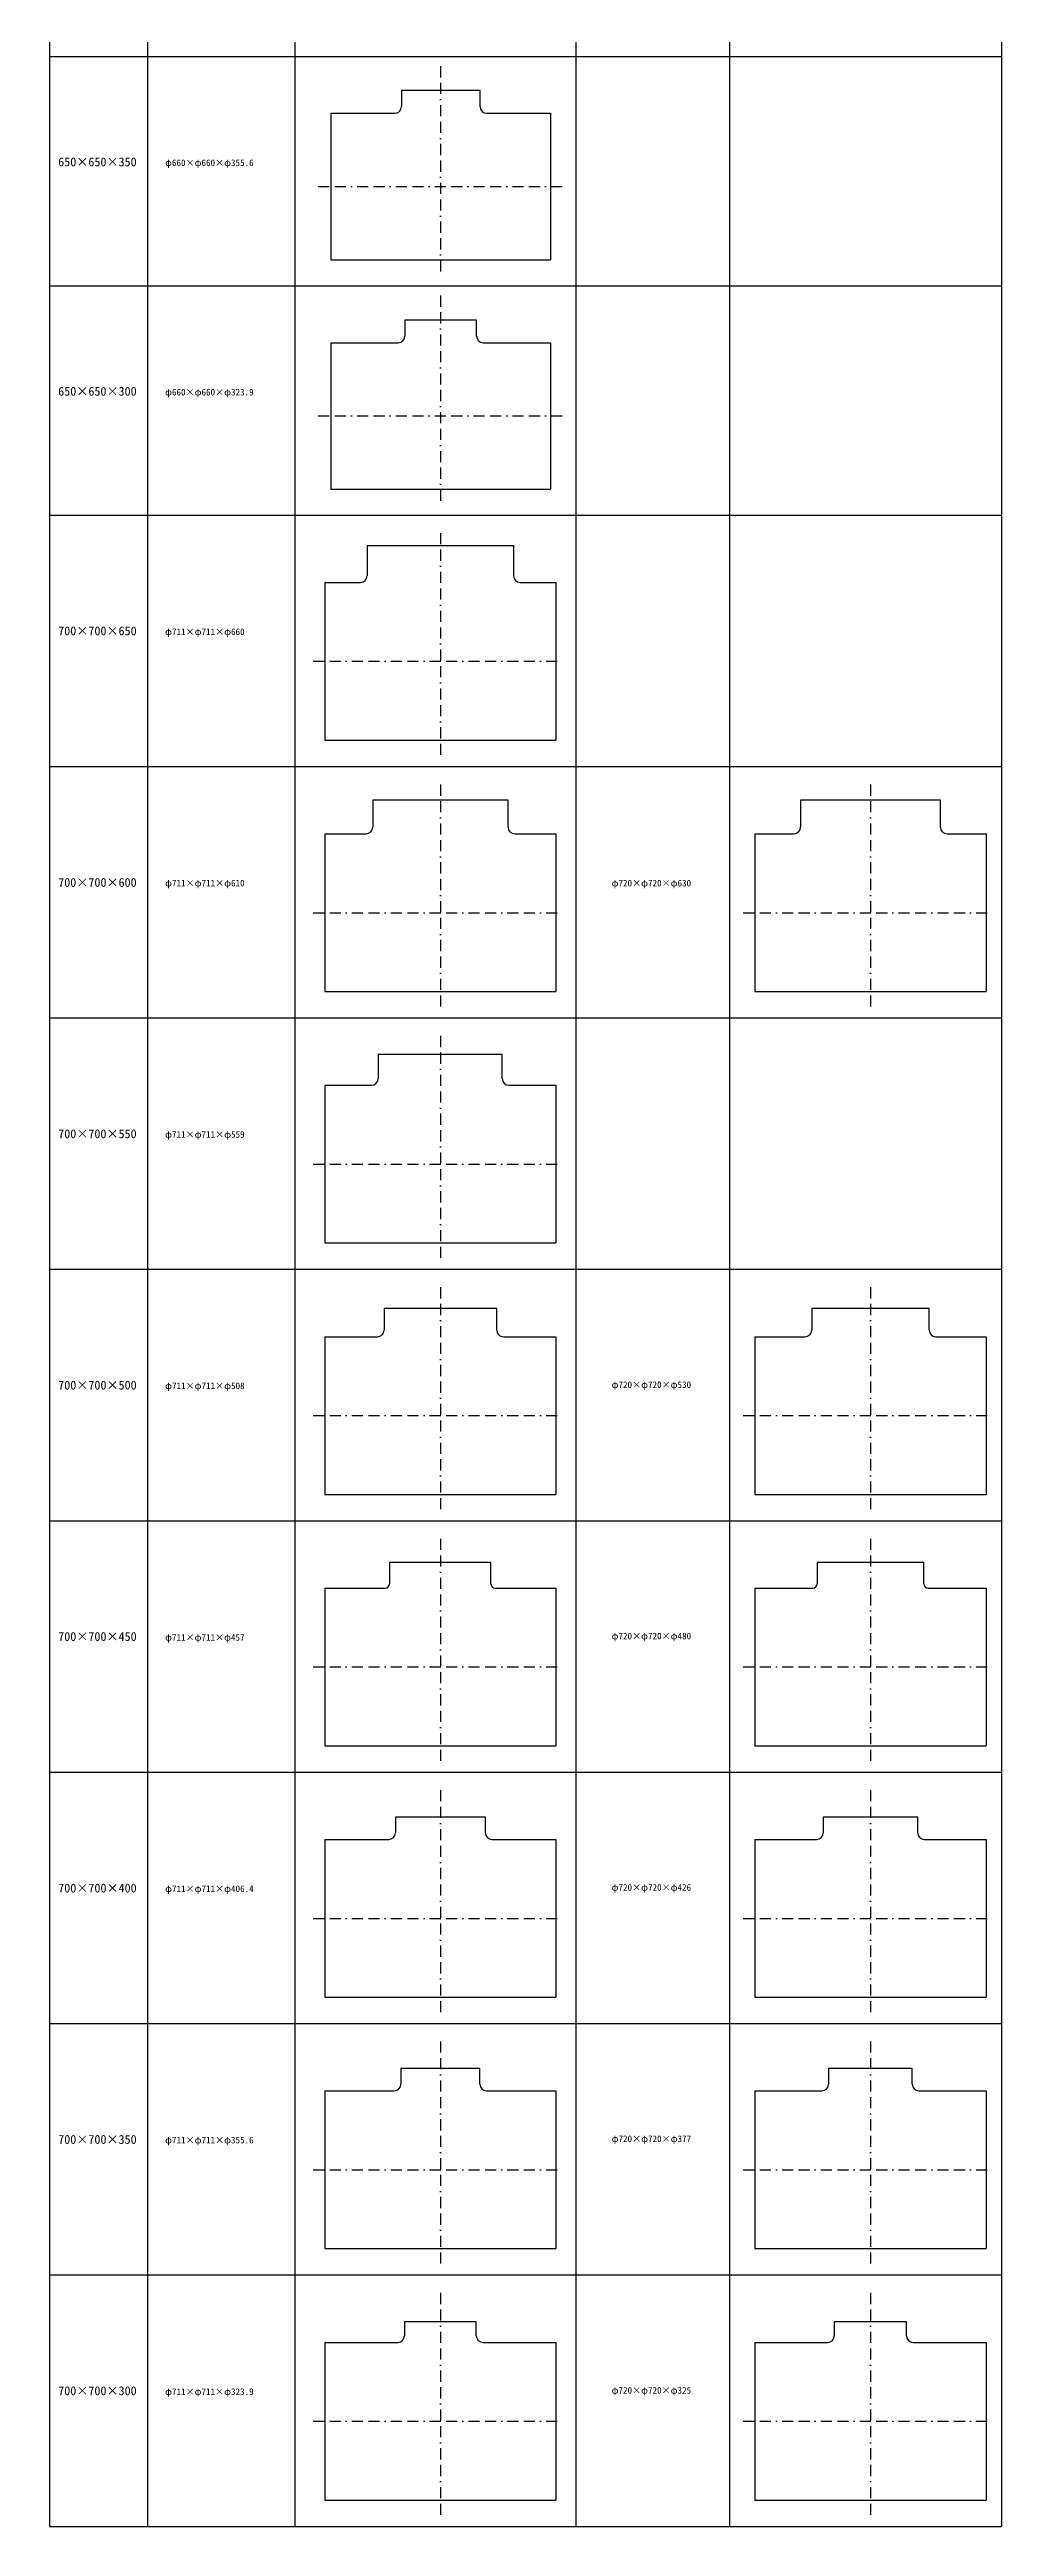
# Model space of a CAD drawing. Header units: inches. Extents: x -2812 to 39570, y -19532 to 26612.
# Drawn here: x -854 to 3438, y -19532 to -8367 of the extents above; entities that cross this region are included whole.
import ezdxf

# ---------------------------------------------------------------- set-up
doc = ezdxf.new("R2010")
doc.units = ezdxf.units.IN
doc.header["$MEASUREMENT"] = 0
doc.linetypes.add('BORDER2', pattern=[0.875, 0.25, -0.125, 0.25, -0.125, 0, -0.125])
doc.layers.add('图层2', color=3, linetype='BORDER2')

msp = doc.modelspace()

# ---------------------------------------------------------------- linework, layer by layer
at = {"ltscale": 30}
for p, q in [((-854, 26299), (-854, -19532)), ((-413, 26299), (-413, -19532)), ((3438, 26299), (3438, -19532)), ((1518, 26031), (1518, -19532)), ((252, 25750), (252, -19532)), ((2211, 25750), (2211, -19532)), ((-854, -8398), (3438, -8398)), ((1087, -8552), (732, -8552)), ((732, -8552), (732, -8624)), ((1087, -8624), (1087, -8552)), ((414, -8654), (702, -8654)), ((414, -8654), (414, -9314)), ((909, -8654), (910, -8654)), ((1117, -8654), (1404, -8654)), ((1404, -8654), (1404, -9314)), ((414, -9314), (1404, -9314)), ((-854, -9432), (3438, -9432)), ((1071, -9586), (748, -9586)), ((748, -9586), (748, -9658)), ((1071, -9658), (1071, -9586)), ((414, -9688), (414, -10348)), ((414, -9688), (718, -9688)), ((909, -9688), (910, -9688)), ((1101, -9688), (1404, -9688)), ((1404, -9688), (1404, -10348)), ((414, -10348), (1404, -10348)), ((-854, -10466), (3438, -10466)), ((578, -10603), (578, -10739)), ((578, -10603), (1238, -10603)), ((1238, -10603), (1238, -10739)), ((387, -10769), (548, -10769)), ((387, -10769), (387, -11480)), ((1268, -10769), (1429, -10769)), ((1429, -10769), (1429, -11480)), ((387, -11480), (1429, -11480)), ((-854, -11599), (3438, -11599)), ((1213, -11750), (603, -11750)), ((603, -11750), (603, -11872)), ((1213, -11872), (1213, -11750)), ((3162, -11750), (2532, -11750)), ((2532, -11750), (2532, -11872)), ((3162, -11872), (3162, -11750)), ((387, -11902), (387, -12613)), ((387, -11902), (573, -11902)), ((1243, -11902), (1429, -11902)), ((1429, -11902), (1429, -12613)), ((2326, -11902), (2502, -11902)), ((2326, -11902), (2326, -12613)), ((3192, -11902), (3368, -11902)), ((3368, -11902), (3368, -12613)), ((387, -12613), (1429, -12613)), ((2326, -12613), (3368, -12613)), ((-854, -12732), (3438, -12732)), ((1187, -12896), (628, -12896)), ((628, -12896), (628, -13005)), ((1187, -13005), (1187, -12896)), ((387, -13035), (598, -13035)), ((387, -13035), (387, -13746)), ((1217, -13035), (1429, -13035)), ((1429, -13035), (1429, -13746)), ((387, -13746), (1429, -13746)), ((-854, -13865), (3438, -13865)), ((1162, -14041), (654, -14041)), ((654, -14041), (654, -14139)), ((1162, -14139), (1162, -14041)), ((3112, -14041), (2582, -14041)), ((2582, -14041), (2582, -14139)), ((3112, -14139), (3112, -14041)), ((387, -14169), (387, -14880)), ((387, -14169), (624, -14169)), ((1192, -14169), (1429, -14169)), ((1429, -14169), (1429, -14880)), ((2326, -14169), (2552, -14169)), ((2326, -14169), (2326, -14880)), ((3142, -14169), (3368, -14169)), ((3368, -14169), (3368, -14880)), ((387, -14880), (1429, -14880)), ((2326, -14880), (3368, -14880)), ((-854, -14999), (3438, -14999)), ((1136, -15187), (679, -15187)), ((679, -15187), (679, -15282)), ((1136, -15282), (1136, -15187)), ((3087, -15187), (2607, -15187)), ((2607, -15187), (2607, -15282)), ((3087, -15282), (3087, -15187)), ((387, -15302), (387, -16013)), ((387, -15302), (659, -15302)), ((1156, -15302), (1429, -15302)), ((1429, -15302), (1429, -16013)), ((2326, -15302), (2587, -15302)), ((2326, -15302), (2326, -16013)), ((3107, -15302), (3368, -15302)), ((3368, -15302), (3368, -16013)), ((387, -16013), (1429, -16013)), ((2326, -16013), (3368, -16013)), ((-854, -16132), (3438, -16132)), ((1111, -16334), (705, -16334)), ((705, -16334), (705, -16405)), ((1111, -16405), (1111, -16334)), ((3060, -16334), (2634, -16334)), ((2634, -16334), (2634, -16405)), ((3060, -16405), (3060, -16334)), ((387, -16435), (387, -17146)), ((387, -16435), (675, -16435)), ((1141, -16435), (1429, -16435)), ((1429, -16435), (1429, -17146)), ((2326, -16435), (2604, -16435)), ((2326, -16435), (2326, -17146)), ((3090, -16435), (3368, -16435)), ((3368, -16435), (3368, -17146)), ((387, -17146), (1429, -17146)), ((2326, -17146), (3368, -17146)), ((-854, -17265), (3438, -17265)), ((1086, -17467), (730, -17467)), ((730, -17467), (730, -17538)), ((1086, -17538), (1086, -17467)), ((3035, -17467), (2658, -17467)), ((2658, -17467), (2658, -17538)), ((3035, -17538), (3035, -17467)), ((387, -17568), (387, -18279)), ((387, -17568), (700, -17568)), ((1116, -17568), (1429, -17568)), ((1429, -17568), (1429, -18279)), ((2326, -17568), (2628, -17568)), ((2326, -17568), (2326, -18279)), ((3065, -17568), (3368, -17568)), ((3368, -17568), (3368, -18279)), ((387, -18279), (1429, -18279)), ((2326, -18279), (3368, -18279)), ((-854, -18398), (3438, -18398)), ((1070, -18609), (746, -18609)), ((746, -18609), (746, -18672)), ((1070, -18672), (1070, -18609)), ((3009, -18609), (2684, -18609)), ((2684, -18609), (2684, -18672)), ((3009, -18672), (3009, -18609)), ((387, -18702), (387, -19413)), ((387, -18702), (716, -18702)), ((1100, -18702), (1429, -18702)), ((1429, -18702), (1429, -19413)), ((2326, -18702), (2654, -18702)), ((2326, -18702), (2326, -19413)), ((3039, -18702), (3368, -18702)), ((3368, -18702), (3368, -19413)), ((387, -19413), (1429, -19413)), ((2326, -19413), (3368, -19413)), ((-854, -19532), (3438, -19532))]:
    msp.add_line(p, q, dxfattribs=at)
for centre, radius, start, end in [((702, -8624), 30, 270, 0), ((1117, -8624), 30, 180, 270), ((718, -9658), 30, 270, 0), ((1101, -9658), 30, 180, 270), ((548, -10739), 30, 270, 0), ((1268, -10739), 30, 180, 270), ((573, -11872), 30, 270, 0), ((1243, -11872), 30, 180, 270), ((2502, -11872), 30, 270, 0), ((3192, -11872), 30, 180, 270), ((598, -13005), 30, 270, 0), ((1217, -13005), 30, 180, 270), ((624, -14139), 30, 270, 0), ((1192, -14139), 30, 180, 270), ((2552, -14139), 30, 270, 0), ((3142, -14139), 30, 180, 270), ((659, -15282), 20, 270, 0), ((1156, -15282), 20, 180, 270), ((2587, -15282), 20, 270, 0), ((3107, -15282), 20, 180, 270), ((675, -16405), 30, 270, 0), ((1141, -16405), 30, 180, 270), ((2604, -16405), 30, 270, 0), ((3090, -16405), 30, 180, 270), ((700, -17538), 30, 270, 0), ((1116, -17538), 30, 180, 270), ((2628, -17538), 30, 270, 0), ((3065, -17538), 30, 180, 270), ((716, -18672), 30, 270, 0), ((1100, -18672), 30, 180, 270), ((2654, -18672), 30, 270, 0), ((3039, -18672), 30, 180, 270)]:
    msp.add_arc(centre, radius, start, end, dxfattribs=at)
at = {"layer": '图层2', "linetype": 'BORDER2', "ltscale": 200}
for p, q in [((909, -8442), (909, -9369)), ((357, -8984), (1463, -8984)), ((909, -9476), (909, -10403)), ((357, -10018), (1463, -10018)), ((908, -10546), (908, -11549)), ((334, -11124), (1448, -11124)), ((908, -11680), (908, -12683)), ((2847, -11680), (2847, -12683)), ((334, -12258), (1448, -12258)), ((2273, -12258), (3387, -12258)), ((908, -12813), (908, -13816)), ((334, -13391), (1448, -13391)), ((908, -13946), (908, -14949)), ((2847, -13946), (2847, -14949)), ((334, -14524), (1448, -14524)), ((2273, -14524), (3387, -14524)), ((908, -15080), (908, -16082)), ((2847, -15080), (2847, -16082)), ((334, -15657), (1448, -15657)), ((2273, -15657), (3387, -15657)), ((908, -16213), (908, -17216)), ((2847, -16213), (2847, -17216)), ((334, -16791), (1448, -16791)), ((2273, -16791), (3387, -16791)), ((908, -17346), (908, -18349)), ((2847, -17346), (2847, -18349)), ((334, -17924), (1448, -17924)), ((2273, -17924), (3387, -17924)), ((908, -18479), (908, -19482)), ((2847, -18479), (2847, -19482)), ((334, -19057), (1448, -19057)), ((2273, -19057), (3387, -19057))]:
    msp.add_line(p, q, dxfattribs=at)

# ---------------------------------------------------------------- texts
at = {"ltscale": 30, "char_height": 40, "width": 443.05, "attachment_point": 1}
for s, insert in [('{\\f@SimSun|b0|i0|c134|p2;650×650×350}', (-815, -8853)), ('{\\f@SimSun|b0|i0|c134|p2;650×650×300}', (-815, -9887)), ('{\\f@SimSun|b0|i0|c134|p2;700×700×650}', (-815, -10967)), ('{\\f@SimSun|b0|i0|c134|p2;700×700×600}', (-815, -12101)), ('{\\f@SimSun|b0|i0|c134|p2;700×700×550}', (-815, -13234)), ('{\\f@SimSun|b0|i0|c134|p2;700×700×500}', (-815, -14367)), ('{\\f@SimSun|b0|i0|c134|p2;700×700×450}', (-815, -15500)), ('{\\f@SimSun|b0|i0|c134|p2;700×700×400}', (-815, -16634)), ('{\\f@SimSun|b0|i0|c134|p2;700×700×350}', (-815, -17767)), ('{\\f@SimSun|b0|i0|c134|p2;700×700×300}', (-815, -18900))]:
    msp.add_mtext(s, dxfattribs=dict(at, insert=insert))
at = {"char_height": 30, "width": 585.4, "attachment_point": 1}
for s, insert in [('{\\fSimSun|b0|i0|c134|p54;φ660×\\fSimSun|b0|i0|c134|p6;φ660×φ355.6}', (-333, -8862)), ('{\\fSimSun|b0|i0|c134|p54;φ660×\\fSimSun|b0|i0|c134|p6;φ660×φ323.9}', (-333, -9896)), ('{\\fSimSun|b0|i0|c134|p54;φ711×\\fSimSun|b0|i0|c134|p6;φ711×φ660}', (-333, -10976)), ('{\\fSimSun|b0|i0|c134|p54;φ711×\\fSimSun|b0|i0|c134|p6;φ711×φ610}', (-333, -12109)), ('{\\fSimSun|b0|i0|c134|p54;φ720×\\fSimSun|b0|i0|c134|p6;φ720×φ630}', (1680, -12109)), ('{\\fSimSun|b0|i0|c134|p54;φ711×\\fSimSun|b0|i0|c134|p6;φ711×φ559}', (-333, -13242)), ('{\\fSimSun|b0|i0|c134|p54;φ711×\\fSimSun|b0|i0|c134|p6;φ711×φ508}', (-333, -14375)), ('{\\fSimSun|b0|i0|c134|p54;φ720×\\fSimSun|b0|i0|c134|p6;φ720×φ530}', (1680, -14370)), ('{\\fSimSun|b0|i0|c134|p54;φ711×\\fSimSun|b0|i0|c134|p6;φ711×φ457}', (-333, -15509)), ('{\\fSimSun|b0|i0|c134|p54;φ720×\\fSimSun|b0|i0|c134|p6;φ720×φ480}', (1680, -15503)), ('{\\fSimSun|b0|i0|c134|p54;φ711×\\fSimSun|b0|i0|c134|p6;φ711×φ406.4}', (-333, -16642)), ('{\\fSimSun|b0|i0|c134|p54;φ720×\\fSimSun|b0|i0|c134|p6;φ720×φ426}', (1680, -16636)), ('{\\fSimSun|b0|i0|c134|p54;φ711×\\fSimSun|b0|i0|c134|p6;φ711×φ355.6}', (-333, -17775)), ('{\\fSimSun|b0|i0|c134|p54;φ720×\\fSimSun|b0|i0|c134|p6;φ720×φ377}', (1680, -17769)), ('{\\fSimSun|b0|i0|c134|p54;φ711×\\fSimSun|b0|i0|c134|p6;φ711×φ323.9}', (-333, -18909)), ('{\\fSimSun|b0|i0|c134|p54;φ720×\\fSimSun|b0|i0|c134|p6;φ720×φ325}', (1680, -18903))]:
    msp.add_mtext(s, dxfattribs=dict(at, insert=insert))

doc.saveas('drawing.dxf')
